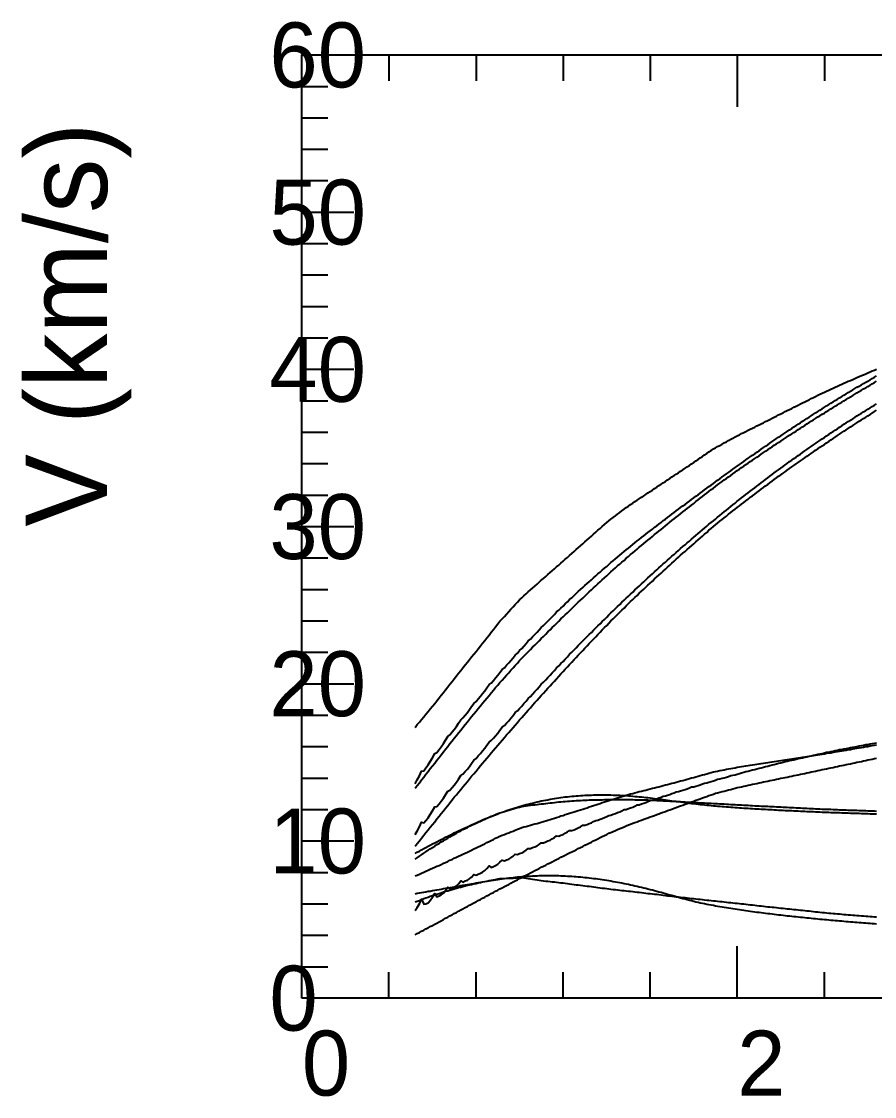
# Model space of a CAD drawing. Extents: x -35 to 179, y -35 to 142.
# Drawn here: x -34.5 to 70.5, y -12.1 to 120.3 of the extents above; entities that cross this region are included whole.
import ezdxf

# ---------------------------------------------------------------- set-up
doc = ezdxf.new("R2010")
doc.units = 0

msp = doc.modelspace()

# ---------------------------------------------------------------- linework, layer by layer
at = {"color": 0}
for p, q in [((10.72, 116.19), (10.72, 112.99)), ((21.45, 116.19), (21.45, 112.99)), ((32.17, 116.19), (32.17, 112.99)), ((42.9, 116.19), (42.9, 112.99)), ((53.62, 116.19), (53.62, 109.79)), ((64.35, 116.19), (64.35, 112.99)), ((0, 112.31), (3.2, 112.31)), ((0, 108.44), (3.2, 108.44)), ((0, 104.57), (3.2, 104.57)), ((0, 100.7), (3.2, 100.7)), ((0, 96.82), (6.4, 96.82)), ((0, 92.95), (3.2, 92.95)), ((0, 89.08), (3.2, 89.08)), ((0, 85.2), (3.2, 85.2)), ((0, 81.33), (3.2, 81.33)), ((0, 77.46), (6.4, 77.46)), ((0, 73.59), (3.2, 73.59)), ((0, 69.71), (3.2, 69.71)), ((0, 65.84), (3.2, 65.84)), ((0, 61.97), (3.2, 61.97)), ((0, 58.09), (6.4, 58.09)), ((0, 54.22), (3.2, 54.22)), ((0, 50.35), (3.2, 50.35)), ((0, 46.47), (3.2, 46.47)), ((0, 42.6), (3.2, 42.6)), ((0, 38.73), (6.4, 38.73)), ((0, 34.86), (3.2, 34.86)), ((0, 30.98), (3.2, 30.98)), ((0, 27.11), (3.2, 27.11)), ((0, 23.24), (3.2, 23.24)), ((0, 19.36), (6.4, 19.36)), ((0, 15.49), (3.2, 15.49)), ((0, 11.62), (3.2, 11.62)), ((0, 7.75), (3.2, 7.75)), ((53.62, 0), (53.62, 6.4)), ((0, 3.87), (3.2, 3.87)), ((10.72, 0), (10.72, 3.2)), ((21.45, 0), (21.45, 3.2)), ((32.17, 0), (32.17, 3.2)), ((42.9, 0), (42.9, 3.2)), ((64.35, 0), (64.35, 3.2))]:
    msp.add_line(p, q, dxfattribs=at)
msp.add_lwpolyline([(0, 0), (0, 116.19), (179.2, 116.19), (179.2, 0)], close=True, dxfattribs=at)
at = {"color": 6}
for points in [[(13.94, 33.36), (14.21, 33.69), (14.48, 34.01), (14.75, 34.33), (15.01, 34.65), (15.28, 34.97), (15.55, 35.3), (15.82, 35.62), (16.09, 35.96), (16.36, 36.3), (16.62, 36.64), (16.89, 36.98), (17.16, 37.32), (17.43, 37.66), (17.7, 38), (17.96, 38.34), (18.23, 38.68), (18.5, 39.02), (18.77, 39.35), (19.04, 39.69), (19.3, 40.03), (19.57, 40.37), (19.84, 40.7), (20.11, 41.04), (20.38, 41.38), (20.65, 41.71), (20.91, 42.04), (21.18, 42.38), (21.45, 42.71), (21.72, 43.05), (21.99, 43.38), (22.25, 43.71), (22.52, 44.05), (22.79, 44.39), (23.06, 44.73), (23.33, 45.07), (23.59, 45.41), (23.86, 45.75), (24.13, 46.09), (24.4, 46.42), (24.67, 46.73), (24.94, 47.02), (25.2, 47.32), (25.47, 47.61), (25.74, 47.9), (26.01, 48.2), (26.28, 48.49), (26.54, 48.78), (26.81, 49.08), (27.08, 49.33), (27.35, 49.57), (27.62, 49.81), (27.88, 50.05), (28.15, 50.29), (28.42, 50.52), (28.69, 50.76), (28.96, 51), (29.23, 51.24), (29.49, 51.48), (29.76, 51.71), (30.03, 51.95), (30.3, 52.18), (30.57, 52.42), (30.83, 52.65), (31.1, 52.88), (31.37, 53.12), (31.64, 53.35), (31.91, 53.58), (32.17, 53.82), (32.44, 54.06), (32.71, 54.3), (32.98, 54.53), (33.25, 54.77), (33.52, 55.01), (33.78, 55.25), (34.05, 55.49), (34.32, 55.73), (34.59, 55.97), (34.86, 56.21), (35.12, 56.45), (35.39, 56.68), (35.66, 56.92), (35.93, 57.16), (36.2, 57.4), (36.46, 57.64), (36.73, 57.87), (37, 58.11), (37.27, 58.35), (37.54, 58.59), (37.81, 58.78), (38.07, 58.99), (38.34, 59.19), (38.61, 59.4), (38.88, 59.61), (39.15, 59.81), (39.41, 60.02), (39.68, 60.22), (39.95, 60.43), (40.22, 60.62), (40.49, 60.8), (40.75, 60.98), (41.02, 61.16), (41.29, 61.34), (41.56, 61.52), (41.83, 61.7), (42.1, 61.88), (42.36, 62.06), (42.63, 62.24), (42.9, 62.41), (43.17, 62.59), (43.44, 62.77), (43.7, 62.95), (43.97, 63.13), (44.24, 63.3), (44.51, 63.48), (44.78, 63.66), (45.04, 63.84), (45.31, 64.02), (45.58, 64.2), (45.85, 64.38), (46.12, 64.56), (46.39, 64.73), (46.65, 64.91), (46.92, 65.09), (47.19, 65.27), (47.46, 65.45), (47.73, 65.63), (47.99, 65.81), (48.26, 65.99), (48.53, 66.18), (48.8, 66.36), (49.07, 66.55), (49.33, 66.73), (49.6, 66.91), (49.87, 67.1), (50.14, 67.28), (50.41, 67.46), (50.68, 67.65), (50.94, 67.79), (51.21, 67.94), (51.48, 68.09), (51.75, 68.24), (52.02, 68.39), (52.28, 68.54), (52.55, 68.69), (52.82, 68.84), (53.09, 68.99), (53.36, 69.14), (53.62, 69.27), (53.89, 69.41), (54.16, 69.54), (54.43, 69.68), (54.7, 69.81), (54.97, 69.95), (55.23, 70.08), (55.5, 70.22), (55.77, 70.35), (56.04, 70.49), (56.31, 70.62), (56.57, 70.76), (56.84, 70.89), (57.11, 71.03), (57.38, 71.17), (57.65, 71.3), (57.91, 71.44), (58.18, 71.58), (58.45, 71.71), (58.72, 71.85), (58.99, 71.98), (59.26, 72.11), (59.52, 72.25), (59.79, 72.38), (60.06, 72.52), (60.33, 72.65), (60.6, 72.78), (60.86, 72.92), (61.13, 73.05), (61.4, 73.19), (61.67, 73.32), (61.94, 73.45), (62.2, 73.59), (62.47, 73.72), (62.74, 73.86), (63.01, 73.99), (63.28, 74.12), (63.55, 74.26), (63.81, 74.39), (64.08, 74.52), (64.35, 74.64), (64.62, 74.77), (64.89, 74.89), (65.15, 75.02), (65.42, 75.14), (65.69, 75.27), (65.96, 75.39), (66.23, 75.52), (66.49, 75.64), (66.76, 75.76), (67.03, 75.87), (67.3, 75.99), (67.57, 76.1), (67.84, 76.22), (68.1, 76.33), (68.37, 76.45), (68.64, 76.57), (68.91, 76.68), (69.18, 76.8), (69.44, 76.91), (69.71, 77.03), (69.98, 77.14), (70.25, 77.26), (70.52, 77.37), (70.78, 77.49)], [(13.94, 7.81), (14.21, 7.96), (14.48, 8.1), (14.75, 8.24), (15.01, 8.39), (15.28, 8.53), (15.55, 8.68), (15.82, 8.82), (16.09, 8.96), (16.36, 9.11), (16.62, 9.25), (16.89, 9.4), (17.16, 9.54), (17.43, 9.69), (17.7, 9.84), (17.96, 9.98), (18.23, 10.13), (18.5, 10.28), (18.77, 10.42), (19.04, 10.57), (19.3, 10.71), (19.57, 10.86), (19.84, 11.01), (20.11, 11.15), (20.38, 11.3), (20.65, 11.44), (20.91, 11.59), (21.18, 11.74), (21.45, 11.88), (21.72, 12.03), (21.99, 12.17), (22.25, 12.32), (22.52, 12.46), (22.79, 12.6), (23.06, 12.74), (23.33, 12.89), (23.59, 13.03), (23.86, 13.17), (24.13, 13.31), (24.4, 13.46), (24.67, 13.6), (24.94, 13.74), (25.2, 13.88), (25.47, 14.02), (25.74, 14.17), (26.01, 14.31), (26.28, 14.45), (26.54, 14.59), (26.81, 14.73), (27.08, 14.87), (27.35, 15.01), (27.62, 15.15), (27.88, 15.29), (28.15, 15.43), (28.42, 15.57), (28.69, 15.71), (28.96, 15.84), (29.23, 15.98), (29.49, 16.12), (29.76, 16.26), (30.03, 16.4), (30.3, 16.53), (30.57, 16.67), (30.83, 16.81), (31.1, 16.94), (31.37, 17.08), (31.64, 17.22), (31.91, 17.36), (32.17, 17.49), (32.44, 17.63), (32.71, 17.76), (32.98, 17.9), (33.25, 18.03), (33.52, 18.16), (33.78, 18.29), (34.05, 18.43), (34.32, 18.56), (34.59, 18.69), (34.86, 18.83), (35.12, 18.96), (35.39, 19.09), (35.66, 19.23), (35.93, 19.36), (36.2, 19.5), (36.46, 19.63), (36.73, 19.77), (37, 19.9), (37.27, 20.04), (37.54, 20.17), (37.81, 20.31), (38.07, 20.42), (38.34, 20.53), (38.61, 20.65), (38.88, 20.77), (39.15, 20.88), (39.41, 21), (39.68, 21.11), (39.95, 21.23), (40.22, 21.35), (40.49, 21.45), (40.75, 21.55), (41.02, 21.65), (41.29, 21.74), (41.56, 21.84), (41.83, 21.94), (42.1, 22.04), (42.36, 22.13), (42.63, 22.23), (42.9, 22.33), (43.17, 22.43), (43.44, 22.52), (43.7, 22.62), (43.97, 22.72), (44.24, 22.82), (44.51, 22.91), (44.78, 23.01), (45.04, 23.11), (45.31, 23.21), (45.58, 23.3), (45.85, 23.4), (46.12, 23.5), (46.39, 23.59), (46.65, 23.69), (46.92, 23.79), (47.19, 23.89), (47.46, 23.98), (47.73, 24.08), (47.99, 24.18), (48.26, 24.28), (48.53, 24.37), (48.8, 24.47), (49.07, 24.57), (49.33, 24.66), (49.6, 24.76), (49.87, 24.85), (50.14, 24.95), (50.41, 25.05), (50.68, 25.14), (50.94, 25.24), (51.21, 25.3), (51.48, 25.37), (51.75, 25.44), (52.02, 25.51), (52.28, 25.58), (52.55, 25.65), (52.82, 25.72), (53.09, 25.79), (53.36, 25.86), (53.62, 25.93), (53.89, 25.99), (54.16, 26.05), (54.43, 26.1), (54.7, 26.16), (54.97, 26.22), (55.23, 26.28), (55.5, 26.34), (55.77, 26.4), (56.04, 26.46), (56.31, 26.51), (56.57, 26.57), (56.84, 26.63), (57.11, 26.68), (57.38, 26.74), (57.65, 26.8), (57.91, 26.85), (58.18, 26.91), (58.45, 26.97), (58.72, 27.02), (58.99, 27.08), (59.26, 27.13), (59.52, 27.19), (59.79, 27.24), (60.06, 27.3), (60.33, 27.35), (60.6, 27.41), (60.86, 27.46), (61.13, 27.52), (61.4, 27.58), (61.67, 27.63), (61.94, 27.69), (62.2, 27.75), (62.47, 27.81), (62.74, 27.86), (63.01, 27.92), (63.28, 27.98), (63.55, 28.04), (63.81, 28.09), (64.08, 28.15), (64.35, 28.21), (64.62, 28.26), (64.89, 28.32), (65.15, 28.38), (65.42, 28.43), (65.69, 28.49), (65.96, 28.55), (66.23, 28.6), (66.49, 28.66), (66.76, 28.72), (67.03, 28.77), (67.3, 28.83), (67.57, 28.88), (67.84, 28.94), (68.1, 29), (68.37, 29.05), (68.64, 29.11), (68.91, 29.17), (69.18, 29.22), (69.44, 29.28), (69.71, 29.34), (69.98, 29.4), (70.25, 29.46), (70.52, 29.51), (70.78, 29.57)]]:
    msp.add_lwpolyline(points, dxfattribs=at)
at = {"color": 3}
for points in [[(13.94, 26.42), (14.21, 26.89), (14.48, 27.4), (14.75, 27.95), (15.01, 28.01), (15.28, 28.36), (15.55, 28.73), (15.82, 29.15), (16.09, 29.62), (16.36, 30.12), (16.62, 30.26), (16.89, 30.61), (17.16, 30.96), (17.43, 31.35), (17.7, 31.78), (17.96, 32.24), (18.23, 32.43), (18.5, 32.79), (18.77, 33.11), (19.04, 33.48), (19.3, 33.87), (19.57, 34.3), (19.84, 34.53), (20.11, 34.87), (20.38, 35.2), (20.65, 35.54), (20.91, 35.91), (21.18, 36.3), (21.45, 36.55), (21.72, 36.88), (21.99, 37.2), (22.25, 37.53), (22.52, 37.87), (22.79, 38.24), (23.06, 38.63), (23.33, 38.82), (23.59, 39.14), (23.86, 39.44), (24.13, 39.77), (24.4, 40.12), (24.67, 40.48), (24.94, 40.69), (25.2, 41.01), (25.47, 41.3), (25.74, 41.6), (26.01, 41.93), (26.28, 42.27), (26.54, 42.5), (26.81, 42.81), (27.08, 43.08), (27.35, 43.37), (27.62, 43.68), (27.88, 44), (28.15, 44.23), (28.42, 44.52), (28.69, 44.8), (28.96, 45.07), (29.23, 45.36), (29.49, 45.66), (29.76, 45.91), (30.03, 46.18), (30.3, 46.45), (30.57, 46.72), (30.83, 46.99), (31.1, 47.28), (31.37, 47.57), (31.64, 47.78), (31.91, 48.05), (32.17, 48.3), (32.44, 48.56), (32.71, 48.83), (32.98, 49.11), (33.25, 49.33), (33.52, 49.59), (33.78, 49.83), (34.05, 50.08), (34.32, 50.34), (34.59, 50.6), (34.86, 50.82), (35.12, 51.08), (35.39, 51.3), (35.66, 51.54), (35.93, 51.79), (36.2, 52.04), (36.46, 52.26), (36.73, 52.49), (37, 52.73), (37.27, 52.96), (37.54, 53.19), (37.81, 53.43), (38.07, 53.65), (38.34, 53.87), (38.61, 54.11), (38.88, 54.33), (39.15, 54.55), (39.41, 54.78), (39.68, 55.02), (39.95, 55.21), (40.22, 55.44), (40.49, 55.65), (40.75, 55.87), (41.02, 56.09), (41.29, 56.32), (41.56, 56.51), (41.83, 56.74), (42.1, 56.94), (42.36, 57.15), (42.63, 57.36), (42.9, 57.58), (43.17, 57.78), (43.44, 58), (43.7, 58.2), (43.97, 58.4), (44.24, 58.61), (44.51, 58.82), (44.78, 59.01), (45.04, 59.22), (45.31, 59.43), (45.58, 59.62), (45.85, 59.82), (46.12, 60.03), (46.39, 60.22), (46.65, 60.42), (46.92, 60.63), (47.19, 60.82), (47.46, 61.02), (47.73, 61.22), (47.99, 61.43), (48.26, 61.62), (48.53, 61.83), (48.8, 62.02), (49.07, 62.21), (49.33, 62.41), (49.6, 62.62), (49.87, 62.81), (50.14, 63.02), (50.41, 63.21), (50.68, 63.4), (50.94, 63.6), (51.21, 63.8), (51.48, 63.99), (51.75, 64.2), (52.02, 64.39), (52.28, 64.58), (52.55, 64.77), (52.82, 64.97), (53.09, 65.16), (53.36, 65.35), (53.62, 65.55), (53.89, 65.74), (54.16, 65.92), (54.43, 66.12), (54.7, 66.31), (54.97, 66.5), (55.23, 66.7), (55.5, 66.88), (55.77, 67.06), (56.04, 67.25), (56.31, 67.44), (56.57, 67.62), (56.84, 67.82), (57.11, 68), (57.38, 68.18), (57.65, 68.36), (57.91, 68.55), (58.18, 68.73), (58.45, 68.93), (58.72, 69.1), (58.99, 69.28), (59.26, 69.46), (59.52, 69.64), (59.79, 69.82), (60.06, 70.01), (60.33, 70.18), (60.6, 70.36), (60.86, 70.53), (61.13, 70.71), (61.4, 70.88), (61.67, 71.06), (61.94, 71.24), (62.2, 71.41), (62.47, 71.58), (62.74, 71.75), (63.01, 71.93), (63.28, 72.1), (63.55, 72.28), (63.81, 72.44), (64.08, 72.61), (64.35, 72.78), (64.62, 72.95), (64.89, 73.11), (65.15, 73.29), (65.42, 73.45), (65.69, 73.61), (65.96, 73.78), (66.23, 73.94), (66.49, 74.11), (66.76, 74.28), (67.03, 74.44), (67.3, 74.6), (67.57, 74.75), (67.84, 74.92), (68.1, 75.08), (68.37, 75.25), (68.64, 75.4), (68.91, 75.56), (69.18, 75.71), (69.44, 75.87), (69.71, 76.02), (69.98, 76.18), (70.25, 76.34), (70.52, 76.49), (70.78, 76.64)], [(13.94, 20.14), (14.21, 20.59), (14.48, 21.1), (14.75, 21.66), (15.01, 21.58), (15.28, 21.88), (15.55, 22.21), (15.82, 22.62), (16.09, 23.08), (16.36, 23.58), (16.62, 23.62), (16.89, 23.94), (17.16, 24.25), (17.43, 24.62), (17.7, 25.04), (17.96, 25.5), (18.23, 25.62), (18.5, 25.96), (18.77, 26.25), (19.04, 26.6), (19.3, 26.98), (19.57, 27.41), (19.84, 27.59), (20.11, 27.91), (20.38, 28.21), (20.65, 28.54), (20.91, 28.9), (21.18, 29.3), (21.45, 29.52), (21.72, 29.83), (21.99, 30.14), (22.25, 30.45), (22.52, 30.79), (22.79, 31.16), (23.06, 31.55), (23.33, 31.72), (23.59, 32.03), (23.86, 32.33), (24.13, 32.65), (24.4, 33), (24.67, 33.37), (24.94, 33.57), (25.2, 33.88), (25.47, 34.17), (25.74, 34.48), (26.01, 34.81), (26.28, 35.17), (26.54, 35.39), (26.81, 35.7), (27.08, 35.98), (27.35, 36.28), (27.62, 36.6), (27.88, 36.93), (28.15, 37.17), (28.42, 37.46), (28.69, 37.76), (28.96, 38.05), (29.23, 38.35), (29.49, 38.67), (29.76, 38.92), (30.03, 39.21), (30.3, 39.5), (30.57, 39.78), (30.83, 40.07), (31.1, 40.38), (31.37, 40.7), (31.64, 40.92), (31.91, 41.21), (32.17, 41.48), (32.44, 41.77), (32.71, 42.06), (32.98, 42.37), (33.25, 42.6), (33.52, 42.89), (33.78, 43.15), (34.05, 43.43), (34.32, 43.71), (34.59, 44.01), (34.86, 44.25), (35.12, 44.54), (35.39, 44.79), (35.66, 45.06), (35.93, 45.33), (36.2, 45.62), (36.46, 45.86), (36.73, 46.13), (37, 46.4), (37.27, 46.66), (37.54, 46.93), (37.81, 47.2), (38.07, 47.45), (38.34, 47.71), (38.61, 47.98), (38.88, 48.23), (39.15, 48.49), (39.41, 48.76), (39.68, 49.03), (39.95, 49.26), (40.22, 49.53), (40.49, 49.77), (40.75, 50.02), (41.02, 50.28), (41.29, 50.54), (41.56, 50.77), (41.83, 51.04), (42.1, 51.28), (42.36, 51.52), (42.63, 51.77), (42.9, 52.03), (43.17, 52.26), (43.44, 52.53), (43.7, 52.76), (43.97, 52.99), (44.24, 53.24), (44.51, 53.49), (44.78, 53.72), (45.04, 53.96), (45.31, 54.2), (45.58, 54.44), (45.85, 54.67), (46.12, 54.91), (46.39, 55.14), (46.65, 55.38), (46.92, 55.62), (47.19, 55.85), (47.46, 56.08), (47.73, 56.31), (47.99, 56.55), (48.26, 56.77), (48.53, 57.01), (48.8, 57.23), (49.07, 57.45), (49.33, 57.68), (49.6, 57.91), (49.87, 58.13), (50.14, 58.37), (50.41, 58.58), (50.68, 58.8), (50.94, 59.02), (51.21, 59.25), (51.48, 59.46), (51.75, 59.7), (52.02, 59.91), (52.28, 60.12), (52.55, 60.33), (52.82, 60.55), (53.09, 60.76), (53.36, 60.98), (53.62, 61.2), (53.89, 61.41), (54.16, 61.62), (54.43, 61.83), (54.7, 62.04), (54.97, 62.25), (55.23, 62.47), (55.5, 62.67), (55.77, 62.87), (56.04, 63.08), (56.31, 63.29), (56.57, 63.49), (56.84, 63.7), (57.11, 63.9), (57.38, 64.1), (57.65, 64.3), (57.91, 64.5), (58.18, 64.7), (58.45, 64.91), (58.72, 65.1), (58.99, 65.29), (59.26, 65.49), (59.52, 65.68), (59.79, 65.88), (60.06, 66.09), (60.33, 66.27), (60.6, 66.46), (60.86, 66.65), (61.13, 66.84), (61.4, 67.03), (61.67, 67.22), (61.94, 67.42), (62.2, 67.6), (62.47, 67.79), (62.74, 67.97), (63.01, 68.16), (63.28, 68.34), (63.55, 68.54), (63.81, 68.71), (64.08, 68.89), (64.35, 69.07), (64.62, 69.25), (64.89, 69.44), (65.15, 69.63), (65.42, 69.8), (65.69, 69.97), (65.96, 70.15), (66.23, 70.32), (66.49, 70.5), (66.76, 70.69), (67.03, 70.85), (67.3, 71.02), (67.57, 71.19), (67.84, 71.36), (68.1, 71.54), (68.37, 71.72), (68.64, 71.88), (68.91, 72.05), (69.18, 72.21), (69.44, 72.38), (69.71, 72.55), (69.98, 72.71), (70.25, 72.88), (70.52, 73.04), (70.78, 73.2)], [(13.94, 17.11), (14.21, 17.3), (14.48, 17.48), (14.75, 17.67), (15.01, 17.86), (15.28, 18.03), (15.55, 18.21), (15.82, 18.39), (16.09, 18.56), (16.36, 18.74), (16.62, 18.91), (16.89, 19.07), (17.16, 19.24), (17.43, 19.4), (17.7, 19.56), (17.96, 19.72), (18.23, 19.88), (18.5, 20.03), (18.77, 20.18), (19.04, 20.33), (19.3, 20.48), (19.57, 20.62), (19.84, 20.76), (20.11, 20.9), (20.38, 21.04), (20.65, 21.18), (20.91, 21.31), (21.18, 21.44), (21.45, 21.56), (21.72, 21.69), (21.99, 21.81), (22.25, 21.93), (22.52, 22.05), (22.79, 22.17), (23.06, 22.28), (23.33, 22.39), (23.59, 22.5), (23.86, 22.6), (24.13, 22.71), (24.4, 22.81), (24.67, 22.91), (24.94, 23), (25.2, 23.1), (25.47, 23.19), (25.74, 23.28), (26.01, 23.36), (26.28, 23.45), (26.54, 23.53), (26.81, 23.61), (27.08, 23.69), (27.35, 23.76), (27.62, 23.84), (27.88, 23.91), (28.15, 23.98), (28.42, 24.04), (28.69, 24.11), (28.96, 24.17), (29.23, 24.23), (29.49, 24.29), (29.76, 24.34), (30.03, 24.4), (30.3, 24.45), (30.57, 24.5), (30.83, 24.54), (31.1, 24.59), (31.37, 24.63), (31.64, 24.67), (31.91, 24.71), (32.17, 24.74), (32.44, 24.78), (32.71, 24.81), (32.98, 24.84), (33.25, 24.87), (33.52, 24.89), (33.78, 24.91), (34.05, 24.94), (34.32, 24.96), (34.59, 24.97), (34.86, 24.99), (35.12, 25), (35.39, 25.01), (35.66, 25.02), (35.93, 25.03), (36.2, 25.04), (36.46, 25.04), (36.73, 25.05), (37, 25.05), (37.27, 25.05), (37.54, 25.04), (37.81, 25.04), (38.07, 25.03), (38.34, 25.02), (38.61, 25.02), (38.88, 25), (39.15, 24.99), (39.41, 24.98), (39.68, 24.96), (39.95, 24.95), (40.22, 24.93), (40.49, 24.91), (40.75, 24.89), (41.02, 24.86), (41.29, 24.84), (41.56, 24.81), (41.83, 24.79), (42.1, 24.76), (42.36, 24.73), (42.63, 24.7), (42.9, 24.67), (43.17, 24.64), (43.44, 24.61), (43.7, 24.57), (43.97, 24.54), (44.24, 24.5), (44.51, 24.47), (44.78, 24.43), (45.04, 24.4), (45.31, 24.36), (45.58, 24.32), (45.85, 24.28), (46.12, 24.25), (46.39, 24.21), (46.65, 24.17), (46.92, 24.13), (47.19, 24.1), (47.46, 24.06), (47.73, 24.02), (47.99, 23.99), (48.26, 23.96), (48.53, 23.92), (48.8, 23.89), (49.07, 23.86), (49.33, 23.84), (49.6, 23.81), (49.87, 23.78), (50.14, 23.76), (50.41, 23.73), (50.68, 23.71), (50.94, 23.69), (51.21, 23.66), (51.48, 23.64), (51.75, 23.62), (52.02, 23.6), (52.28, 23.58), (52.55, 23.56), (52.82, 23.54), (53.09, 23.52), (53.36, 23.5), (53.62, 23.48), (53.89, 23.46), (54.16, 23.44), (54.43, 23.42), (54.7, 23.41), (54.97, 23.39), (55.23, 23.37), (55.5, 23.36), (55.77, 23.34), (56.04, 23.32), (56.31, 23.31), (56.57, 23.29), (56.84, 23.28), (57.11, 23.26), (57.38, 23.25), (57.65, 23.23), (57.91, 23.22), (58.18, 23.2), (58.45, 23.19), (58.72, 23.17), (58.99, 23.16), (59.26, 23.15), (59.52, 23.13), (59.79, 23.12), (60.06, 23.11), (60.33, 23.1), (60.6, 23.08), (60.86, 23.07), (61.13, 23.06), (61.4, 23.05), (61.67, 23.03), (61.94, 23.02), (62.2, 23.01), (62.47, 23), (62.74, 22.99), (63.01, 22.98), (63.28, 22.96), (63.55, 22.95), (63.81, 22.94), (64.08, 22.93), (64.35, 22.92), (64.62, 22.91), (64.89, 22.9), (65.15, 22.89), (65.42, 22.88), (65.69, 22.87), (65.96, 22.86), (66.23, 22.85), (66.49, 22.84), (66.76, 22.83), (67.03, 22.82), (67.3, 22.81), (67.57, 22.8), (67.84, 22.79), (68.1, 22.78), (68.37, 22.77), (68.64, 22.77), (68.91, 22.76), (69.18, 22.75), (69.44, 22.74), (69.71, 22.73), (69.98, 22.72), (70.25, 22.71), (70.52, 22.71), (70.78, 22.7)]]:
    msp.add_lwpolyline(points, dxfattribs=at)
at = {"color": 4}
for points in [[(13.94, 25.85), (14.21, 26.19), (14.48, 26.54), (14.75, 26.88), (15.01, 27.23), (15.28, 27.59), (15.55, 27.93), (15.82, 28.27), (16.09, 28.61), (16.36, 28.95), (16.62, 29.3), (16.89, 29.66), (17.16, 29.99), (17.43, 30.33), (17.7, 30.66), (17.96, 31), (18.23, 31.35), (18.5, 31.7), (18.77, 32.03), (19.04, 32.36), (19.3, 32.69), (19.57, 33.02), (19.84, 33.36), (20.11, 33.69), (20.38, 34.04), (20.65, 34.36), (20.91, 34.68), (21.18, 35.01), (21.45, 35.34), (21.72, 35.67), (21.99, 36.01), (22.25, 36.33), (22.52, 36.65), (22.79, 36.96), (23.06, 37.28), (23.33, 37.61), (23.59, 37.94), (23.86, 38.26), (24.13, 38.57), (24.4, 38.88), (24.67, 39.18), (24.94, 39.49), (25.2, 39.8), (25.47, 40.09), (25.74, 40.39), (26.01, 40.68), (26.28, 40.97), (26.54, 41.27), (26.81, 41.58), (27.08, 41.87), (27.35, 42.14), (27.62, 42.41), (27.88, 42.67), (28.15, 42.95), (28.42, 43.22), (28.69, 43.5), (28.96, 43.77), (29.23, 44.03), (29.49, 44.29), (29.76, 44.57), (30.03, 44.84), (30.3, 45.12), (30.57, 45.38), (30.83, 45.64), (31.1, 45.9), (31.37, 46.16), (31.64, 46.44), (31.91, 46.71), (32.17, 46.97), (32.44, 47.23), (32.71, 47.48), (32.98, 47.73), (33.25, 48), (33.52, 48.27), (33.78, 48.52), (34.05, 48.77), (34.32, 49.02), (34.59, 49.27), (34.86, 49.53), (35.12, 49.8), (35.39, 50.05), (35.66, 50.29), (35.93, 50.54), (36.2, 50.78), (36.46, 51.04), (36.73, 51.29), (37, 51.55), (37.27, 51.79), (37.54, 52.03), (37.81, 52.27), (38.07, 52.52), (38.34, 52.76), (38.61, 53), (38.88, 53.24), (39.15, 53.47), (39.41, 53.7), (39.68, 53.93), (39.95, 54.18), (40.22, 54.42), (40.49, 54.65), (40.75, 54.87), (41.02, 55.08), (41.29, 55.3), (41.56, 55.54), (41.83, 55.77), (42.1, 55.99), (42.36, 56.21), (42.63, 56.42), (42.9, 56.64), (43.17, 56.87), (43.44, 57.1), (43.7, 57.31), (43.97, 57.53), (44.24, 57.74), (44.51, 57.95), (44.78, 58.18), (45.04, 58.39), (45.31, 58.62), (45.58, 58.83), (45.85, 59.04), (46.12, 59.24), (46.39, 59.47), (46.65, 59.68), (46.92, 59.9), (47.19, 60.11), (47.46, 60.32), (47.73, 60.52), (47.99, 60.73), (48.26, 60.95), (48.53, 61.18), (48.8, 61.38), (49.07, 61.59), (49.33, 61.79), (49.6, 61.99), (49.87, 62.21), (50.14, 62.43), (50.41, 62.64), (50.68, 62.84), (50.94, 63.04), (51.21, 63.23), (51.48, 63.43), (51.75, 63.64), (52.02, 63.83), (52.28, 64.02), (52.55, 64.21), (52.82, 64.4), (53.09, 64.6), (53.36, 64.79), (53.62, 64.99), (53.89, 65.17), (54.16, 65.35), (54.43, 65.53), (54.7, 65.73), (54.97, 65.91), (55.23, 66.11), (55.5, 66.29), (55.77, 66.46), (56.04, 66.64), (56.31, 66.82), (56.57, 67.01), (56.84, 67.21), (57.11, 67.38), (57.38, 67.56), (57.65, 67.73), (57.91, 67.91), (58.18, 68.1), (58.45, 68.29), (58.72, 68.46), (58.99, 68.63), (59.26, 68.8), (59.52, 68.98), (59.79, 69.16), (60.06, 69.35), (60.33, 69.52), (60.6, 69.69), (60.86, 69.86), (61.13, 70.03), (61.4, 70.21), (61.67, 70.38), (61.94, 70.56), (62.2, 70.73), (62.47, 70.9), (62.74, 71.06), (63.01, 71.24), (63.28, 71.41), (63.55, 71.59), (63.81, 71.75), (64.08, 71.92), (64.35, 72.08), (64.62, 72.25), (64.89, 72.42), (65.15, 72.6), (65.42, 72.76), (65.69, 72.92), (65.96, 73.09), (66.23, 73.25), (66.49, 73.42), (66.76, 73.59), (67.03, 73.75), (67.3, 73.91), (67.57, 74.07), (67.84, 74.23), (68.1, 74.4), (68.37, 74.57), (68.64, 74.73), (68.91, 74.88), (69.18, 75.04), (69.44, 75.19), (69.71, 75.36), (69.98, 75.52), (70.25, 75.69), (70.52, 75.84), (70.78, 75.99)], [(13.94, 18.72), (14.21, 19.05), (14.48, 19.38), (14.75, 19.71), (15.01, 20.06), (15.28, 20.42), (15.55, 20.75), (15.82, 21.07), (16.09, 21.4), (16.36, 21.73), (16.62, 22.08), (16.89, 22.43), (17.16, 22.75), (17.43, 23.08), (17.7, 23.4), (17.96, 23.72), (18.23, 24.07), (18.5, 24.42), (18.77, 24.74), (19.04, 25.06), (19.3, 25.38), (19.57, 25.7), (19.84, 26.04), (20.11, 26.36), (20.38, 26.7), (20.65, 27.01), (20.91, 27.33), (21.18, 27.65), (21.45, 27.98), (21.72, 28.3), (21.99, 28.64), (22.25, 28.95), (22.52, 29.26), (22.79, 29.57), (23.06, 29.88), (23.33, 30.21), (23.59, 30.54), (23.86, 30.85), (24.13, 31.15), (24.4, 31.46), (24.67, 31.77), (24.94, 32.09), (25.2, 32.42), (25.47, 32.72), (25.74, 33.03), (26.01, 33.33), (26.28, 33.63), (26.54, 33.95), (26.81, 34.28), (27.08, 34.58), (27.35, 34.87), (27.62, 35.17), (27.88, 35.47), (28.15, 35.78), (28.42, 36.08), (28.69, 36.4), (28.96, 36.69), (29.23, 36.98), (29.49, 37.27), (29.76, 37.58), (30.03, 37.88), (30.3, 38.19), (30.57, 38.48), (30.83, 38.77), (31.1, 39.06), (31.37, 39.35), (31.64, 39.65), (31.91, 39.96), (32.17, 40.25), (32.44, 40.53), (32.71, 40.81), (32.98, 41.1), (33.25, 41.4), (33.52, 41.7), (33.78, 41.98), (34.05, 42.26), (34.32, 42.54), (34.59, 42.82), (34.86, 43.11), (35.12, 43.41), (35.39, 43.69), (35.66, 43.96), (35.93, 44.24), (36.2, 44.52), (36.46, 44.81), (36.73, 45.09), (37, 45.38), (37.27, 45.65), (37.54, 45.92), (37.81, 46.2), (38.07, 46.47), (38.34, 46.74), (38.61, 47.02), (38.88, 47.28), (39.15, 47.54), (39.41, 47.8), (39.68, 48.06), (39.95, 48.34), (40.22, 48.61), (40.49, 48.86), (40.75, 49.11), (41.02, 49.36), (41.29, 49.61), (41.56, 49.87), (41.83, 50.14), (42.1, 50.38), (42.36, 50.63), (42.63, 50.87), (42.9, 51.11), (43.17, 51.37), (43.44, 51.64), (43.7, 51.88), (43.97, 52.12), (44.24, 52.36), (44.51, 52.6), (44.78, 52.85), (45.04, 53.1), (45.31, 53.35), (45.58, 53.59), (45.85, 53.82), (46.12, 54.06), (46.39, 54.31), (46.65, 54.55), (46.92, 54.8), (47.19, 55.03), (47.46, 55.27), (47.73, 55.5), (47.99, 55.73), (48.26, 55.98), (48.53, 56.23), (48.8, 56.46), (49.07, 56.68), (49.33, 56.91), (49.6, 57.14), (49.87, 57.38), (50.14, 57.63), (50.41, 57.85), (50.68, 58.08), (50.94, 58.3), (51.21, 58.51), (51.48, 58.74), (51.75, 58.97), (52.02, 59.18), (52.28, 59.39), (52.55, 59.6), (52.82, 59.81), (53.09, 60.03), (53.36, 60.24), (53.62, 60.46), (53.89, 60.66), (54.16, 60.86), (54.43, 61.06), (54.7, 61.28), (54.97, 61.48), (55.23, 61.7), (55.5, 61.89), (55.77, 62.09), (56.04, 62.29), (56.31, 62.48), (56.57, 62.69), (56.84, 62.9), (57.11, 63.1), (57.38, 63.29), (57.65, 63.48), (57.91, 63.67), (58.18, 63.88), (58.45, 64.09), (58.72, 64.28), (58.99, 64.47), (59.26, 64.65), (59.52, 64.84), (59.79, 65.04), (60.06, 65.25), (60.33, 65.43), (60.6, 65.62), (60.86, 65.8), (61.13, 65.99), (61.4, 66.18), (61.67, 66.37), (61.94, 66.57), (62.2, 66.75), (62.47, 66.93), (62.74, 67.11), (63.01, 67.3), (63.28, 67.49), (63.55, 67.68), (63.81, 67.86), (64.08, 68.04), (64.35, 68.22), (64.62, 68.39), (64.89, 68.59), (65.15, 68.78), (65.42, 68.95), (65.69, 69.12), (65.96, 69.3), (66.23, 69.47), (66.49, 69.66), (66.76, 69.84), (67.03, 70.02), (67.3, 70.19), (67.57, 70.36), (67.84, 70.53), (68.1, 70.71), (68.37, 70.89), (68.64, 71.06), (68.91, 71.23), (69.18, 71.39), (69.44, 71.56), (69.71, 71.74), (69.98, 71.91), (70.25, 72.08), (70.52, 72.25), (70.78, 72.41)], [(13.94, 17.83), (14.21, 17.98), (14.48, 18.12), (14.75, 18.27), (15.01, 18.42), (15.28, 18.56), (15.55, 18.71), (15.82, 18.85), (16.09, 18.99), (16.36, 19.13), (16.62, 19.27), (16.89, 19.41), (17.16, 19.55), (17.43, 19.68), (17.7, 19.82), (17.96, 19.95), (18.23, 20.08), (18.5, 20.21), (18.77, 20.35), (19.04, 20.47), (19.3, 20.6), (19.57, 20.73), (19.84, 20.86), (20.11, 20.99), (20.38, 21.11), (20.65, 21.23), (20.91, 21.36), (21.18, 21.48), (21.45, 21.6), (21.72, 21.72), (21.99, 21.83), (22.25, 21.95), (22.52, 22.07), (22.79, 22.18), (23.06, 22.29), (23.33, 22.41), (23.59, 22.52), (23.86, 22.63), (24.13, 22.73), (24.4, 22.84), (24.67, 22.93), (24.94, 23.01), (25.2, 23.09), (25.47, 23.17), (25.74, 23.24), (26.01, 23.32), (26.28, 23.39), (26.54, 23.47), (26.81, 23.54), (27.08, 23.61), (27.35, 23.65), (27.62, 23.69), (27.88, 23.73), (28.15, 23.76), (28.42, 23.8), (28.69, 23.83), (28.96, 23.86), (29.23, 23.9), (29.49, 23.92), (29.76, 23.95), (30.03, 23.99), (30.3, 24.02), (30.57, 24.05), (30.83, 24.08), (31.1, 24.11), (31.37, 24.14), (31.64, 24.17), (31.91, 24.19), (32.17, 24.22), (32.44, 24.24), (32.71, 24.26), (32.98, 24.28), (33.25, 24.3), (33.52, 24.32), (33.78, 24.33), (34.05, 24.35), (34.32, 24.36), (34.59, 24.38), (34.86, 24.39), (35.12, 24.4), (35.39, 24.41), (35.66, 24.42), (35.93, 24.43), (36.2, 24.44), (36.46, 24.44), (36.73, 24.45), (37, 24.45), (37.27, 24.46), (37.54, 24.46), (37.81, 24.46), (38.07, 24.46), (38.34, 24.47), (38.61, 24.47), (38.88, 24.47), (39.15, 24.47), (39.41, 24.47), (39.68, 24.47), (39.95, 24.47), (40.22, 24.47), (40.49, 24.46), (40.75, 24.46), (41.02, 24.45), (41.29, 24.45), (41.56, 24.44), (41.83, 24.43), (42.1, 24.42), (42.36, 24.42), (42.63, 24.41), (42.9, 24.4), (43.17, 24.39), (43.44, 24.37), (43.7, 24.36), (43.97, 24.35), (44.24, 24.34), (44.51, 24.32), (44.78, 24.31), (45.04, 24.29), (45.31, 24.28), (45.58, 24.27), (45.85, 24.25), (46.12, 24.24), (46.39, 24.22), (46.65, 24.21), (46.92, 24.19), (47.19, 24.18), (47.46, 24.16), (47.73, 24.15), (47.99, 24.13), (48.26, 24.12), (48.53, 24.1), (48.8, 24.09), (49.07, 24.07), (49.33, 24.06), (49.6, 24.05), (49.87, 24.03), (50.14, 24.02), (50.41, 24), (50.68, 23.99), (50.94, 23.97), (51.21, 23.96), (51.48, 23.94), (51.75, 23.93), (52.02, 23.92), (52.28, 23.9), (52.55, 23.89), (52.82, 23.87), (53.09, 23.86), (53.36, 23.84), (53.62, 23.83), (53.89, 23.82), (54.16, 23.8), (54.43, 23.79), (54.7, 23.77), (54.97, 23.76), (55.23, 23.74), (55.5, 23.73), (55.77, 23.71), (56.04, 23.7), (56.31, 23.69), (56.57, 23.67), (56.84, 23.66), (57.11, 23.64), (57.38, 23.63), (57.65, 23.62), (57.91, 23.6), (58.18, 23.59), (58.45, 23.58), (58.72, 23.56), (58.99, 23.55), (59.26, 23.54), (59.52, 23.52), (59.79, 23.51), (60.06, 23.5), (60.33, 23.48), (60.6, 23.47), (60.86, 23.46), (61.13, 23.45), (61.4, 23.43), (61.67, 23.42), (61.94, 23.41), (62.2, 23.39), (62.47, 23.38), (62.74, 23.37), (63.01, 23.35), (63.28, 23.34), (63.55, 23.33), (63.81, 23.31), (64.08, 23.3), (64.35, 23.29), (64.62, 23.28), (64.89, 23.27), (65.15, 23.26), (65.42, 23.25), (65.69, 23.23), (65.96, 23.22), (66.23, 23.21), (66.49, 23.2), (66.76, 23.19), (67.03, 23.18), (67.3, 23.17), (67.57, 23.16), (67.84, 23.15), (68.1, 23.14), (68.37, 23.14), (68.64, 23.13), (68.91, 23.12), (69.18, 23.11), (69.44, 23.1), (69.71, 23.09), (69.98, 23.08), (70.25, 23.07), (70.52, 23.06), (70.78, 23.05)]]:
    msp.add_lwpolyline(points, dxfattribs=at)
at = {"color": 2}
for points in [[(13.94, 10.78), (14.21, 11.15), (14.48, 11.62), (14.75, 12.18), (15.01, 11.56), (15.28, 11.61), (15.55, 11.76), (15.82, 12.05), (16.09, 12.45), (16.36, 12.91), (16.62, 12.5), (16.89, 12.59), (17.16, 12.71), (17.43, 12.95), (17.7, 13.28), (17.96, 13.67), (18.23, 13.41), (18.5, 13.53), (18.77, 13.63), (19.04, 13.83), (19.3, 14.1), (19.57, 14.45), (19.84, 14.3), (20.11, 14.44), (20.38, 14.52), (20.65, 14.69), (20.91, 14.92), (21.18, 15.22), (21.45, 15.15), (21.72, 15.29), (21.99, 15.38), (22.25, 15.52), (22.52, 15.73), (22.79, 15.99), (23.06, 16.29), (23.33, 16.11), (23.59, 16.21), (23.86, 16.34), (24.13, 16.52), (24.4, 16.74), (24.67, 17.01), (24.94, 16.9), (25.2, 17.02), (25.47, 17.13), (25.74, 17.29), (26.01, 17.49), (26.28, 17.73), (26.54, 17.68), (26.81, 17.8), (27.08, 17.9), (27.35, 18.04), (27.62, 18.22), (27.88, 18.44), (28.15, 18.42), (28.42, 18.54), (28.69, 18.64), (28.96, 18.77), (29.23, 18.93), (29.49, 19.13), (29.76, 19.15), (30.03, 19.27), (30.3, 19.37), (30.57, 19.48), (30.83, 19.63), (31.1, 19.81), (31.37, 20.01), (31.64, 19.96), (31.91, 20.07), (32.17, 20.18), (32.44, 20.31), (32.71, 20.47), (32.98, 20.65), (33.25, 20.64), (33.52, 20.75), (33.78, 20.85), (34.05, 20.97), (34.32, 21.12), (34.59, 21.29), (34.86, 21.3), (35.12, 21.41), (35.39, 21.5), (35.66, 21.61), (35.93, 21.75), (36.2, 21.9), (36.46, 21.94), (36.73, 22.04), (37, 22.14), (37.27, 22.24), (37.54, 22.36), (37.81, 22.51), (38.07, 22.55), (38.34, 22.66), (38.61, 22.75), (38.88, 22.85), (39.15, 22.96), (39.41, 23.09), (39.68, 23.24), (39.95, 23.25), (40.22, 23.35), (40.49, 23.44), (40.75, 23.54), (41.02, 23.67), (41.29, 23.8), (41.56, 23.83), (41.83, 23.93), (42.1, 24.01), (42.36, 24.11), (42.63, 24.22), (42.9, 24.35), (43.17, 24.39), (43.44, 24.49), (43.7, 24.57), (43.97, 24.66), (44.24, 24.76), (44.51, 24.88), (44.78, 24.93), (45.04, 25.02), (45.31, 25.1), (45.58, 25.19), (45.85, 25.29), (46.12, 25.4), (46.39, 25.45), (46.65, 25.54), (46.92, 25.62), (47.19, 25.7), (47.46, 25.8), (47.73, 25.9), (47.99, 26.02), (48.26, 26.04), (48.53, 26.13), (48.8, 26.2), (49.07, 26.29), (49.33, 26.39), (49.6, 26.49), (49.87, 26.53), (50.14, 26.62), (50.41, 26.69), (50.68, 26.77), (50.94, 26.86), (51.21, 26.96), (51.48, 27), (51.75, 27.09), (52.02, 27.15), (52.28, 27.23), (52.55, 27.31), (52.82, 27.41), (53.09, 27.46), (53.36, 27.53), (53.62, 27.61), (53.89, 27.68), (54.16, 27.76), (54.43, 27.84), (54.7, 27.9), (54.97, 27.97), (55.23, 28.04), (55.5, 28.11), (55.77, 28.18), (56.04, 28.26), (56.31, 28.35), (56.57, 28.39), (56.84, 28.46), (57.11, 28.52), (57.38, 28.59), (57.65, 28.67), (57.91, 28.76), (58.18, 28.79), (58.45, 28.87), (58.72, 28.93), (58.99, 28.99), (59.26, 29.06), (59.52, 29.14), (59.79, 29.18), (60.06, 29.26), (60.33, 29.31), (60.6, 29.37), (60.86, 29.44), (61.13, 29.51), (61.4, 29.56), (61.67, 29.62), (61.94, 29.68), (62.2, 29.74), (62.47, 29.8), (62.74, 29.87), (63.01, 29.92), (63.28, 29.98), (63.55, 30.04), (63.81, 30.09), (64.08, 30.15), (64.35, 30.22), (64.62, 30.29), (64.89, 30.32), (65.15, 30.38), (65.42, 30.43), (65.69, 30.49), (65.96, 30.55), (66.23, 30.61), (66.49, 30.65), (66.76, 30.71), (67.03, 30.76), (67.3, 30.81), (67.57, 30.87), (67.84, 30.93), (68.1, 30.96), (68.37, 31.02), (68.64, 31.07), (68.91, 31.12), (69.18, 31.17), (69.44, 31.23), (69.71, 31.26), (69.98, 31.31), (70.25, 31.36), (70.52, 31.41), (70.78, 31.46)], [(13.94, 15.06), (14.21, 15.17), (14.48, 15.29), (14.75, 15.4), (15.01, 15.52), (15.28, 15.64), (15.55, 15.76), (15.82, 15.88), (16.09, 16), (16.36, 16.12), (16.62, 16.24), (16.89, 16.36), (17.16, 16.48), (17.43, 16.61), (17.7, 16.73), (17.96, 16.85), (18.23, 16.98), (18.5, 17.1), (18.77, 17.23), (19.04, 17.35), (19.3, 17.48), (19.57, 17.61), (19.84, 17.73), (20.11, 17.86), (20.38, 17.99), (20.65, 18.12), (20.91, 18.25), (21.18, 18.38), (21.45, 18.51), (21.72, 18.64), (21.99, 18.77), (22.25, 18.9), (22.52, 19.03), (22.79, 19.16), (23.06, 19.29), (23.33, 19.42), (23.59, 19.55), (23.86, 19.69), (24.13, 19.82), (24.4, 19.95), (24.67, 20.06), (24.94, 20.16), (25.2, 20.27), (25.47, 20.38), (25.74, 20.48), (26.01, 20.59), (26.28, 20.69), (26.54, 20.8), (26.81, 20.91), (27.08, 21.02), (27.35, 21.09), (27.62, 21.16), (27.88, 21.24), (28.15, 21.31), (28.42, 21.38), (28.69, 21.46), (28.96, 21.53), (29.23, 21.61), (29.49, 21.68), (29.76, 21.76), (30.03, 21.84), (30.3, 21.93), (30.57, 22.01), (30.83, 22.09), (31.1, 22.18), (31.37, 22.26), (31.64, 22.35), (31.91, 22.44), (32.17, 22.52), (32.44, 22.61), (32.71, 22.69), (32.98, 22.77), (33.25, 22.86), (33.52, 22.94), (33.78, 23.03), (34.05, 23.11), (34.32, 23.2), (34.59, 23.28), (34.86, 23.37), (35.12, 23.46), (35.39, 23.55), (35.66, 23.63), (35.93, 23.72), (36.2, 23.81), (36.46, 23.9), (36.73, 23.99), (37, 24.09), (37.27, 24.18), (37.54, 24.27), (37.81, 24.36), (38.07, 24.44), (38.34, 24.52), (38.61, 24.6), (38.88, 24.68), (39.15, 24.76), (39.41, 24.85), (39.68, 24.93), (39.95, 25.01), (40.22, 25.09), (40.49, 25.17), (40.75, 25.23), (41.02, 25.3), (41.29, 25.37), (41.56, 25.44), (41.83, 25.5), (42.1, 25.57), (42.36, 25.64), (42.63, 25.71), (42.9, 25.78), (43.17, 25.85), (43.44, 25.91), (43.7, 25.98), (43.97, 26.05), (44.24, 26.12), (44.51, 26.19), (44.78, 26.26), (45.04, 26.33), (45.31, 26.4), (45.58, 26.47), (45.85, 26.54), (46.12, 26.62), (46.39, 26.69), (46.65, 26.76), (46.92, 26.83), (47.19, 26.9), (47.46, 26.98), (47.73, 27.05), (47.99, 27.12), (48.26, 27.2), (48.53, 27.27), (48.8, 27.34), (49.07, 27.42), (49.33, 27.49), (49.6, 27.56), (49.87, 27.64), (50.14, 27.71), (50.41, 27.79), (50.68, 27.86), (50.94, 27.94), (51.21, 27.98), (51.48, 28.03), (51.75, 28.08), (52.02, 28.13), (52.28, 28.19), (52.55, 28.24), (52.82, 28.29), (53.09, 28.34), (53.36, 28.39), (53.62, 28.44), (53.89, 28.48), (54.16, 28.52), (54.43, 28.56), (54.7, 28.61), (54.97, 28.65), (55.23, 28.69), (55.5, 28.73), (55.77, 28.77), (56.04, 28.81), (56.31, 28.86), (56.57, 28.9), (56.84, 28.94), (57.11, 28.98), (57.38, 29.02), (57.65, 29.06), (57.91, 29.1), (58.18, 29.14), (58.45, 29.18), (58.72, 29.22), (58.99, 29.26), (59.26, 29.31), (59.52, 29.35), (59.79, 29.39), (60.06, 29.43), (60.33, 29.47), (60.6, 29.51), (60.86, 29.55), (61.13, 29.59), (61.4, 29.63), (61.67, 29.68), (61.94, 29.72), (62.2, 29.76), (62.47, 29.81), (62.74, 29.85), (63.01, 29.89), (63.28, 29.94), (63.55, 29.98), (63.81, 30.02), (64.08, 30.07), (64.35, 30.11), (64.62, 30.16), (64.89, 30.2), (65.15, 30.24), (65.42, 30.29), (65.69, 30.33), (65.96, 30.38), (66.23, 30.42), (66.49, 30.47), (66.76, 30.51), (67.03, 30.56), (67.3, 30.61), (67.57, 30.65), (67.84, 30.7), (68.1, 30.74), (68.37, 30.79), (68.64, 30.84), (68.91, 30.88), (69.18, 30.93), (69.44, 30.98), (69.71, 31.02), (69.98, 31.07), (70.25, 31.12), (70.52, 31.17), (70.78, 31.22)], [(13.94, 11.85), (14.21, 11.96), (14.48, 12.05), (14.75, 12.15), (15.01, 12.26), (15.28, 12.35), (15.55, 12.45), (15.82, 12.55), (16.09, 12.64), (16.36, 12.73), (16.62, 12.82), (16.89, 12.9), (17.16, 12.99), (17.43, 13.08), (17.7, 13.16), (17.96, 13.24), (18.23, 13.32), (18.5, 13.4), (18.77, 13.47), (19.04, 13.55), (19.3, 13.62), (19.57, 13.69), (19.84, 13.76), (20.11, 13.83), (20.38, 13.9), (20.65, 13.96), (20.91, 14.02), (21.18, 14.08), (21.45, 14.14), (21.72, 14.2), (21.99, 14.25), (22.25, 14.31), (22.52, 14.36), (22.79, 14.41), (23.06, 14.46), (23.33, 14.5), (23.59, 14.55), (23.86, 14.59), (24.13, 14.63), (24.4, 14.67), (24.67, 14.71), (24.94, 14.75), (25.2, 14.78), (25.47, 14.81), (25.74, 14.84), (26.01, 14.87), (26.28, 14.9), (26.54, 14.93), (26.81, 14.95), (27.08, 14.97), (27.35, 14.99), (27.62, 15.01), (27.88, 15.03), (28.15, 15.04), (28.42, 15.06), (28.69, 15.07), (28.96, 15.08), (29.23, 15.09), (29.49, 15.09), (29.76, 15.1), (30.03, 15.1), (30.3, 15.1), (30.57, 15.1), (30.83, 15.1), (31.1, 15.1), (31.37, 15.09), (31.64, 15.09), (31.91, 15.08), (32.17, 15.07), (32.44, 15.06), (32.71, 15.04), (32.98, 15.03), (33.25, 15.01), (33.52, 14.99), (33.78, 14.97), (34.05, 14.95), (34.32, 14.93), (34.59, 14.9), (34.86, 14.88), (35.12, 14.85), (35.39, 14.82), (35.66, 14.79), (35.93, 14.76), (36.2, 14.72), (36.46, 14.69), (36.73, 14.65), (37, 14.61), (37.27, 14.57), (37.54, 14.53), (37.81, 14.48), (38.07, 14.44), (38.34, 14.39), (38.61, 14.34), (38.88, 14.29), (39.15, 14.24), (39.41, 14.19), (39.68, 14.14), (39.95, 14.08), (40.22, 14.03), (40.49, 13.97), (40.75, 13.91), (41.02, 13.85), (41.29, 13.79), (41.56, 13.73), (41.83, 13.66), (42.1, 13.6), (42.36, 13.53), (42.63, 13.46), (42.9, 13.39), (43.17, 13.33), (43.44, 13.26), (43.7, 13.18), (43.97, 13.11), (44.24, 13.04), (44.51, 12.97), (44.78, 12.89), (45.04, 12.82), (45.31, 12.74), (45.58, 12.67), (45.85, 12.59), (46.12, 12.52), (46.39, 12.44), (46.65, 12.37), (46.92, 12.29), (47.19, 12.22), (47.46, 12.15), (47.73, 12.08), (47.99, 12.01), (48.26, 11.94), (48.53, 11.88), (48.8, 11.81), (49.07, 11.76), (49.33, 11.7), (49.6, 11.64), (49.87, 11.59), (50.14, 11.54), (50.41, 11.49), (50.68, 11.44), (50.94, 11.39), (51.21, 11.34), (51.48, 11.29), (51.75, 11.25), (52.02, 11.2), (52.28, 11.16), (52.55, 11.12), (52.82, 11.07), (53.09, 11.03), (53.36, 10.99), (53.62, 10.95), (53.89, 10.91), (54.16, 10.87), (54.43, 10.83), (54.7, 10.8), (54.97, 10.76), (55.23, 10.72), (55.5, 10.68), (55.77, 10.65), (56.04, 10.61), (56.31, 10.58), (56.57, 10.54), (56.84, 10.51), (57.11, 10.48), (57.38, 10.44), (57.65, 10.41), (57.91, 10.38), (58.18, 10.35), (58.45, 10.31), (58.72, 10.28), (58.99, 10.25), (59.26, 10.22), (59.52, 10.19), (59.79, 10.16), (60.06, 10.13), (60.33, 10.1), (60.6, 10.07), (60.86, 10.05), (61.13, 10.02), (61.4, 9.99), (61.67, 9.96), (61.94, 9.93), (62.2, 9.91), (62.47, 9.88), (62.74, 9.85), (63.01, 9.83), (63.28, 9.8), (63.55, 9.77), (63.81, 9.75), (64.08, 9.72), (64.35, 9.7), (64.62, 9.67), (64.89, 9.65), (65.15, 9.62), (65.42, 9.6), (65.69, 9.58), (65.96, 9.55), (66.23, 9.53), (66.49, 9.51), (66.76, 9.48), (67.03, 9.46), (67.3, 9.44), (67.57, 9.41), (67.84, 9.39), (68.1, 9.37), (68.37, 9.35), (68.64, 9.32), (68.91, 9.3), (69.18, 9.28), (69.44, 9.26), (69.71, 9.24), (69.98, 9.22), (70.25, 9.2), (70.52, 9.18), (70.78, 9.16)]]:
    msp.add_lwpolyline(points, dxfattribs=at)
at = {"color": 1}
msp.add_lwpolyline([(13.94, 15.06), (14.21, 15.17), (14.48, 15.29), (14.75, 15.4), (15.01, 15.52), (15.28, 15.64), (15.55, 15.76), (15.82, 15.88), (16.09, 16), (16.36, 16.12), (16.62, 16.24), (16.89, 16.36), (17.16, 16.48), (17.43, 16.61), (17.7, 16.73), (17.96, 16.85), (18.23, 16.98), (18.5, 17.1), (18.77, 17.23), (19.04, 17.35), (19.3, 17.48), (19.57, 17.61), (19.84, 17.73), (20.11, 17.86), (20.38, 17.99), (20.65, 18.12), (20.91, 18.25), (21.18, 18.38), (21.45, 18.51), (21.72, 18.64), (21.99, 18.77), (22.25, 18.9), (22.52, 19.03), (22.79, 19.16), (23.06, 19.29), (23.33, 19.42), (23.59, 19.55), (23.86, 19.69), (24.13, 19.82), (24.4, 19.95), (24.67, 20.06), (24.94, 20.16), (25.2, 20.27), (25.47, 20.38), (25.74, 20.48), (26.01, 20.59), (26.28, 20.69), (26.54, 20.8), (26.81, 20.91), (27.08, 21.02), (27.35, 21.09), (27.62, 21.16), (27.88, 21.24), (28.15, 21.31), (28.42, 21.38), (28.69, 21.46), (28.96, 21.53), (29.23, 21.61), (29.49, 21.68), (29.76, 21.76), (30.03, 21.84), (30.3, 21.93), (30.57, 22.01), (30.83, 22.09), (31.1, 22.18), (31.37, 22.26), (31.64, 22.35), (31.91, 22.44), (32.17, 22.52), (32.44, 22.61), (32.71, 22.69), (32.98, 22.77), (33.25, 22.86), (33.52, 22.94), (33.78, 23.03), (34.05, 23.11), (34.32, 23.2), (34.59, 23.28), (34.86, 23.37), (35.12, 23.46), (35.39, 23.55), (35.66, 23.63), (35.93, 23.72), (36.2, 23.81), (36.46, 23.9), (36.73, 23.99), (37, 24.09), (37.27, 24.18), (37.54, 24.27), (37.81, 24.36), (38.07, 24.44), (38.34, 24.52), (38.61, 24.6), (38.88, 24.68), (39.15, 24.76), (39.41, 24.85), (39.68, 24.93), (39.95, 25.01), (40.22, 25.09), (40.49, 25.17), (40.75, 25.23), (41.02, 25.3), (41.29, 25.37), (41.56, 25.44), (41.83, 25.5), (42.1, 25.57), (42.36, 25.64), (42.63, 25.71), (42.9, 25.78), (43.17, 25.85), (43.44, 25.91), (43.7, 25.98), (43.97, 26.05), (44.24, 26.12), (44.51, 26.19), (44.78, 26.26), (45.04, 26.33), (45.31, 26.4), (45.58, 26.47), (45.85, 26.54), (46.12, 26.62), (46.39, 26.69), (46.65, 26.76), (46.92, 26.83), (47.19, 26.9), (47.46, 26.98), (47.73, 27.05), (47.99, 27.12), (48.26, 27.2), (48.53, 27.27), (48.8, 27.34), (49.07, 27.42), (49.33, 27.49), (49.6, 27.56), (49.87, 27.64), (50.14, 27.71), (50.41, 27.79), (50.68, 27.86), (50.94, 27.94), (51.21, 27.98), (51.48, 28.03), (51.75, 28.08), (52.02, 28.13), (52.28, 28.19), (52.55, 28.24), (52.82, 28.29), (53.09, 28.34), (53.36, 28.39), (53.62, 28.44), (53.89, 28.48), (54.16, 28.52), (54.43, 28.56), (54.7, 28.61), (54.97, 28.65), (55.23, 28.69), (55.5, 28.73), (55.77, 28.77), (56.04, 28.81), (56.31, 28.86), (56.57, 28.9), (56.84, 28.94), (57.11, 28.98), (57.38, 29.02), (57.65, 29.06), (57.91, 29.1), (58.18, 29.14), (58.45, 29.18), (58.72, 29.22), (58.99, 29.26), (59.26, 29.31), (59.52, 29.35), (59.79, 29.39), (60.06, 29.43), (60.33, 29.47), (60.6, 29.51), (60.86, 29.55), (61.13, 29.59), (61.4, 29.63), (61.67, 29.68), (61.94, 29.72), (62.2, 29.76), (62.47, 29.81), (62.74, 29.85), (63.01, 29.89), (63.28, 29.94), (63.55, 29.98), (63.81, 30.02), (64.08, 30.07), (64.35, 30.11), (64.62, 30.16), (64.89, 30.2), (65.15, 30.24), (65.42, 30.29), (65.69, 30.33), (65.96, 30.38), (66.23, 30.42), (66.49, 30.47), (66.76, 30.51), (67.03, 30.56), (67.3, 30.61), (67.57, 30.65), (67.84, 30.7), (68.1, 30.74), (68.37, 30.79), (68.64, 30.84), (68.91, 30.88), (69.18, 30.93), (69.44, 30.98), (69.71, 31.02), (69.98, 31.07), (70.25, 31.12), (70.52, 31.17), (70.78, 31.22)], dxfattribs=at)
at = {"color": 5}
msp.add_lwpolyline([(13.94, 12.87), (14.21, 12.92), (14.48, 12.97), (14.75, 13.01), (15.01, 13.06), (15.28, 13.11), (15.55, 13.16), (15.82, 13.2), (16.09, 13.25), (16.36, 13.3), (16.62, 13.35), (16.89, 13.39), (17.16, 13.44), (17.43, 13.49), (17.7, 13.53), (17.96, 13.58), (18.23, 13.62), (18.5, 13.67), (18.77, 13.72), (19.04, 13.76), (19.3, 13.81), (19.57, 13.86), (19.84, 13.91), (20.11, 13.95), (20.38, 14), (20.65, 14.05), (20.91, 14.1), (21.18, 14.14), (21.45, 14.19), (21.72, 14.24), (21.99, 14.29), (22.25, 14.34), (22.52, 14.39), (22.79, 14.43), (23.06, 14.48), (23.33, 14.53), (23.59, 14.58), (23.86, 14.63), (24.13, 14.68), (24.4, 14.73), (24.67, 14.75), (24.94, 14.76), (25.2, 14.77), (25.47, 14.78), (25.74, 14.79), (26.01, 14.8), (26.28, 14.81), (26.54, 14.82), (26.81, 14.84), (27.08, 14.85), (27.35, 14.81), (27.62, 14.77), (27.88, 14.74), (28.15, 14.7), (28.42, 14.66), (28.69, 14.62), (28.96, 14.58), (29.23, 14.54), (29.49, 14.5), (29.76, 14.46), (30.03, 14.43), (30.3, 14.4), (30.57, 14.37), (30.83, 14.34), (31.1, 14.31), (31.37, 14.28), (31.64, 14.25), (31.91, 14.22), (32.17, 14.19), (32.44, 14.16), (32.71, 14.12), (32.98, 14.09), (33.25, 14.05), (33.52, 14.02), (33.78, 13.98), (34.05, 13.95), (34.32, 13.91), (34.59, 13.88), (34.86, 13.85), (35.12, 13.81), (35.39, 13.78), (35.66, 13.74), (35.93, 13.7), (36.2, 13.67), (36.46, 13.63), (36.73, 13.6), (37, 13.56), (37.27, 13.53), (37.54, 13.49), (37.81, 13.46), (38.07, 13.43), (38.34, 13.4), (38.61, 13.37), (38.88, 13.34), (39.15, 13.31), (39.41, 13.28), (39.68, 13.25), (39.95, 13.22), (40.22, 13.19), (40.49, 13.16), (40.75, 13.13), (41.02, 13.1), (41.29, 13.07), (41.56, 13.04), (41.83, 13.01), (42.1, 12.97), (42.36, 12.94), (42.63, 12.91), (42.9, 12.88), (43.17, 12.85), (43.44, 12.82), (43.7, 12.79), (43.97, 12.75), (44.24, 12.72), (44.51, 12.69), (44.78, 12.66), (45.04, 12.62), (45.31, 12.59), (45.58, 12.56), (45.85, 12.53), (46.12, 12.5), (46.39, 12.47), (46.65, 12.44), (46.92, 12.41), (47.19, 12.38), (47.46, 12.35), (47.73, 12.32), (47.99, 12.29), (48.26, 12.26), (48.53, 12.23), (48.8, 12.2), (49.07, 12.18), (49.33, 12.15), (49.6, 12.12), (49.87, 12.09), (50.14, 12.06), (50.41, 12.03), (50.68, 12), (50.94, 11.97), (51.21, 11.94), (51.48, 11.92), (51.75, 11.89), (52.02, 11.86), (52.28, 11.83), (52.55, 11.8), (52.82, 11.77), (53.09, 11.74), (53.36, 11.71), (53.62, 11.69), (53.89, 11.66), (54.16, 11.63), (54.43, 11.6), (54.7, 11.57), (54.97, 11.54), (55.23, 11.51), (55.5, 11.48), (55.77, 11.45), (56.04, 11.42), (56.31, 11.39), (56.57, 11.36), (56.84, 11.33), (57.11, 11.3), (57.38, 11.27), (57.65, 11.24), (57.91, 11.21), (58.18, 11.19), (58.45, 11.16), (58.72, 11.13), (58.99, 11.1), (59.26, 11.07), (59.52, 11.04), (59.79, 11.02), (60.06, 10.99), (60.33, 10.96), (60.6, 10.93), (60.86, 10.91), (61.13, 10.88), (61.4, 10.85), (61.67, 10.82), (61.94, 10.79), (62.2, 10.76), (62.47, 10.74), (62.74, 10.71), (63.01, 10.68), (63.28, 10.65), (63.55, 10.62), (63.81, 10.59), (64.08, 10.56), (64.35, 10.54), (64.62, 10.51), (64.89, 10.49), (65.15, 10.47), (65.42, 10.44), (65.69, 10.42), (65.96, 10.39), (66.23, 10.37), (66.49, 10.34), (66.76, 10.32), (67.03, 10.3), (67.3, 10.28), (67.57, 10.26), (67.84, 10.24), (68.1, 10.21), (68.37, 10.19), (68.64, 10.17), (68.91, 10.15), (69.18, 10.13), (69.44, 10.11), (69.71, 10.09), (69.98, 10.07), (70.25, 10.05), (70.52, 10.03), (70.78, 10)], dxfattribs=at)

# ---------------------------------------------------------------- texts
at = {"color": 0}
for s, p in [('60', (-4, 112.19)), ('50', (-4, 92.82)), ('40', (-4, 73.46)), ('30', (-4, 54.09)), ('20', (-4, 34.73)), ('10', (-4, 15.36)), ('0', (-4, -4)), ('0', (0, -12)), ('2', (53.62, -12))]:
    msp.add_text(s, height=8, dxfattribs=at).set_placement(p)
msp.add_text('V (km/s)', height=10, rotation=90, dxfattribs=at).set_placement((-24, 58.09))

doc.saveas('drawing.dxf')
